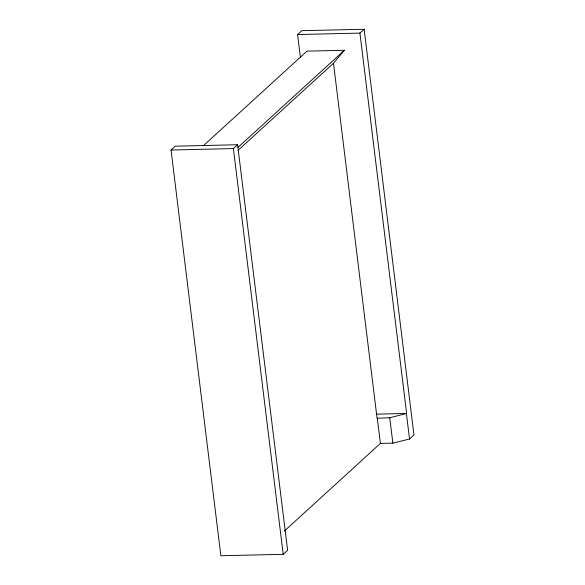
<?xml version="1.0" encoding="UTF-8"?>
<svg xmlns="http://www.w3.org/2000/svg" width="585" height="585" viewBox="0 0 585 585"><rect width="100%" height="100%" fill="white"/><g stroke="black" fill="none" stroke-linecap="round" stroke-linejoin="round"><path stroke-width="0.88" d="M237.898 150.477L333.487 63.246L344.397 50.273L306.986 51.144L203.324 145.753M171.047 150.023L175.251 146.184L237.598 144.736L287.623 550.273L283.206 554.302L220.867 555.75L171.047 150.023L233.393 148.575L237.598 144.736M300.368 57.176L297.589 34.537L301.794 30.698L364.133 29.25L413.953 434.977L409.537 439.006L392.864 443.137L380.396 443.423L284.354 531.078M297.589 34.537L359.929 33.089L364.133 29.25M238.036 147.34L344.397 50.273M359.929 33.089L406.634 413.456L389.749 417.778L377.076 418.26L333.487 63.246M376.82 414.151L406.634 413.456M406.421 413.653L409.537 439.006M389.749 417.778L392.864 443.137M377.281 418.063L380.396 443.423M233.393 148.575L283.206 554.302"/></g></svg>
